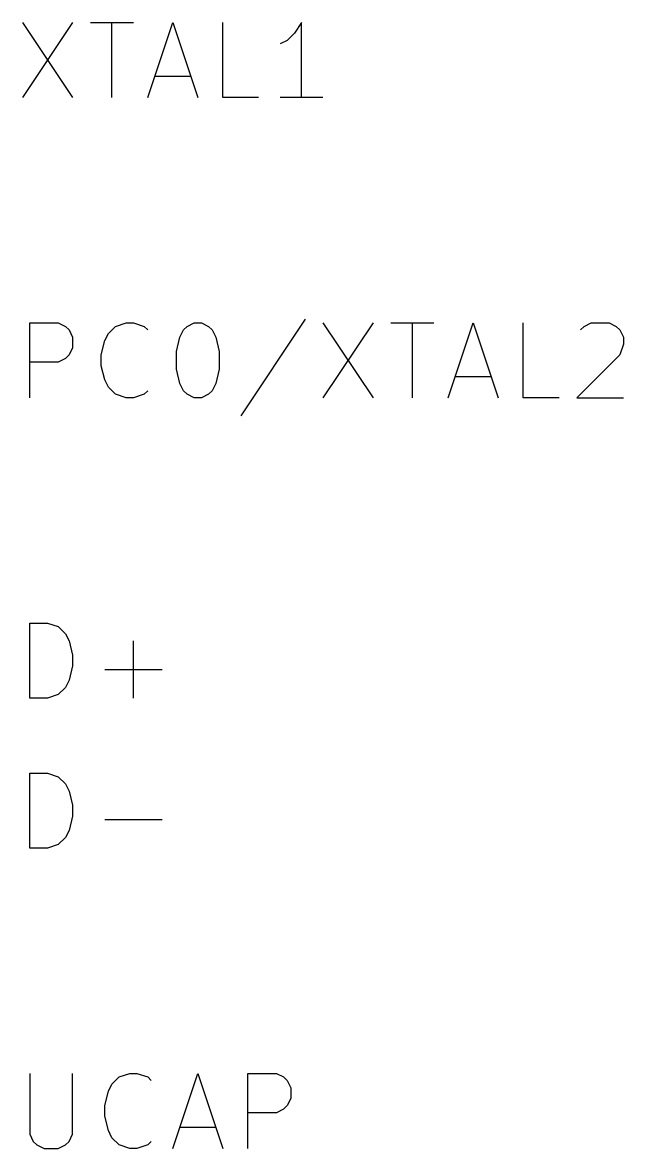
# Model space of a CAD drawing. Extents: x 0.4 to 11.3, y -7.9 to -0.4.
# Drawn here: x 5.827 to 6.227, y -3.773 to -3.023 of the extents above; entities that cross this region are included whole.
import ezdxf

# ---------------------------------------------------------------- set-up
doc = ezdxf.new("R2010")
doc.units = 0
doc.header["$MEASUREMENT"] = 0
doc.layers.add('CYAN2', color=4, linetype='CONTINUOUS')

msp = doc.modelspace()

# ---------------------------------------------------------------- linework, layer by layer
at = {"layer": 'CYAN2', "linetype": 'CONTINUOUS'}
for p, q in [((5.82714, -3.02313), (5.86047, -3.07313)), ((5.86047, -3.02313), (5.82714, -3.07313)), ((5.82714, -3.02313), (5.86047, -3.07313)), ((5.86047, -3.02313), (5.82714, -3.07313)), ((5.87238, -3.02313), (5.90095, -3.02313)), ((5.87238, -3.02313), (5.90095, -3.02313)), ((5.88667, -3.07313), (5.88667, -3.02313)), ((5.88667, -3.07313), (5.88667, -3.02313)), ((5.91047, -3.07313), (5.92714, -3.02313)), ((5.91047, -3.07313), (5.92714, -3.02313)), ((5.92714, -3.02313), (5.94381, -3.07313)), ((5.92714, -3.02313), (5.94381, -3.07313)), ((5.96047, -3.07313), (5.96047, -3.02313)), ((5.96047, -3.07313), (5.96047, -3.02313)), ((6.01285, -3.02313), (6.00809, -3.03028)), ((6.01285, -3.02313), (6.00809, -3.03028)), ((6.01285, -3.07313), (6.01285, -3.02313)), ((6.01285, -3.07313), (6.01285, -3.02313)), ((6.00333, -3.03504), (5.99857, -3.03742)), ((6.00333, -3.03504), (5.99857, -3.03742)), ((6.00809, -3.03028), (6.00333, -3.03504)), ((6.00809, -3.03028), (6.00333, -3.03504)), ((5.91524, -3.05885), (5.93904, -3.05885)), ((5.91524, -3.05885), (5.93904, -3.05885)), ((5.98428, -3.07313), (5.96047, -3.07313)), ((5.98428, -3.07313), (5.96047, -3.07313)), ((6.02714, -3.07313), (5.99857, -3.07313)), ((6.02714, -3.07313), (5.99857, -3.07313)), ((5.8319, -3.27313), (5.8319, -3.22313)), ((5.8319, -3.22313), (5.85095, -3.22313)), ((5.8319, -3.27313), (5.8319, -3.22313)), ((5.8319, -3.22313), (5.85095, -3.22313)), ((5.85095, -3.22313), (5.85571, -3.22551)), ((5.85095, -3.22313), (5.85571, -3.22551)), ((5.88905, -3.22551), (5.89619, -3.22313)), ((5.88905, -3.22551), (5.89619, -3.22313)), ((5.89619, -3.22313), (5.90095, -3.22313)), ((5.89619, -3.22313), (5.90095, -3.22313)), ((5.90095, -3.22313), (5.90809, -3.22551)), ((5.90095, -3.22313), (5.90809, -3.22551)), ((5.93667, -3.22551), (5.94143, -3.22313)), ((5.93667, -3.22551), (5.94143, -3.22313)), ((5.94143, -3.22313), (5.94619, -3.22313)), ((5.94143, -3.22313), (5.94619, -3.22313)), ((5.94619, -3.22313), (5.95095, -3.22551)), ((5.94619, -3.22313), (5.95095, -3.22551)), ((6.01524, -3.22075), (5.97238, -3.28504)), ((6.01524, -3.22075), (5.97238, -3.28504)), ((6.02714, -3.22313), (6.06047, -3.27313)), ((6.06047, -3.22313), (6.02714, -3.27313)), ((6.02714, -3.22313), (6.06047, -3.27313)), ((6.06047, -3.22313), (6.02714, -3.27313)), ((6.07238, -3.22313), (6.10095, -3.22313)), ((6.07238, -3.22313), (6.10095, -3.22313)), ((6.08667, -3.27313), (6.08667, -3.22313)), ((6.08667, -3.27313), (6.08667, -3.22313)), ((6.11047, -3.27313), (6.12714, -3.22313)), ((6.11047, -3.27313), (6.12714, -3.22313)), ((6.12714, -3.22313), (6.14381, -3.27313)), ((6.12714, -3.22313), (6.14381, -3.27313)), ((6.16047, -3.27313), (6.16047, -3.22313)), ((6.16047, -3.27313), (6.16047, -3.22313)), ((6.20095, -3.22551), (6.20571, -3.22313)), ((6.20095, -3.22551), (6.20571, -3.22313)), ((6.20571, -3.22313), (6.21762, -3.22313)), ((6.20571, -3.22313), (6.21762, -3.22313)), ((6.21762, -3.22313), (6.22238, -3.22551)), ((6.21762, -3.22313), (6.22238, -3.22551)), ((5.85571, -3.22551), (5.85809, -3.22789)), ((5.85571, -3.22551), (5.85809, -3.22789)), ((5.85809, -3.22789), (5.86047, -3.23265)), ((5.85809, -3.22789), (5.86047, -3.23265)), ((5.8819, -3.23504), (5.88428, -3.23028)), ((5.8819, -3.23504), (5.88428, -3.23028)), ((5.88428, -3.23028), (5.88905, -3.22551)), ((5.88428, -3.23028), (5.88905, -3.22551)), ((5.90809, -3.22551), (5.91047, -3.22789)), ((5.90809, -3.22551), (5.91047, -3.22789)), ((5.9319, -3.23265), (5.93428, -3.22789)), ((5.9319, -3.23265), (5.93428, -3.22789)), ((5.93428, -3.22789), (5.93667, -3.22551)), ((5.93428, -3.22789), (5.93667, -3.22551)), ((5.95095, -3.22551), (5.95333, -3.22789)), ((5.95095, -3.22551), (5.95333, -3.22789)), ((5.95333, -3.22789), (5.95571, -3.23265)), ((5.95333, -3.22789), (5.95571, -3.23265)), ((6.19857, -3.22789), (6.20095, -3.22551)), ((6.19857, -3.22789), (6.20095, -3.22551)), ((6.22238, -3.22551), (6.22476, -3.22789)), ((6.22238, -3.22551), (6.22476, -3.22789)), ((6.22476, -3.22789), (6.22714, -3.23265)), ((6.22476, -3.22789), (6.22714, -3.23265)), ((5.86047, -3.2398), (5.85809, -3.24456)), ((5.86047, -3.2398), (5.85809, -3.24456)), ((5.86047, -3.23265), (5.86047, -3.2398)), ((5.86047, -3.23265), (5.86047, -3.2398)), ((5.87952, -3.24456), (5.8819, -3.23504)), ((5.87952, -3.24456), (5.8819, -3.23504)), ((5.92952, -3.24218), (5.9319, -3.23265)), ((5.92952, -3.24218), (5.9319, -3.23265)), ((5.95571, -3.23265), (5.95809, -3.24218)), ((5.95571, -3.23265), (5.95809, -3.24218)), ((6.22714, -3.23742), (6.22476, -3.24456)), ((6.22714, -3.23742), (6.22476, -3.24456)), ((6.22714, -3.23265), (6.22714, -3.23742)), ((6.22714, -3.23265), (6.22714, -3.23742)), ((5.85571, -3.24694), (5.85095, -3.24932)), ((5.85571, -3.24694), (5.85095, -3.24932)), ((5.85809, -3.24456), (5.85571, -3.24694)), ((5.85809, -3.24456), (5.85571, -3.24694)), ((5.87952, -3.2517), (5.87952, -3.24456)), ((5.87952, -3.2517), (5.87952, -3.24456)), ((5.92952, -3.25408), (5.92952, -3.24218)), ((5.92952, -3.25408), (5.92952, -3.24218)), ((5.95809, -3.24218), (5.95809, -3.25408)), ((5.95809, -3.24218), (5.95809, -3.25408)), ((6.22476, -3.24456), (6.19619, -3.27313)), ((6.22476, -3.24456), (6.19619, -3.27313)), ((5.85095, -3.24932), (5.8319, -3.24932)), ((5.85095, -3.24932), (5.8319, -3.24932)), ((5.8819, -3.26122), (5.87952, -3.2517)), ((5.8819, -3.26122), (5.87952, -3.2517)), ((5.9319, -3.26361), (5.92952, -3.25408)), ((5.9319, -3.26361), (5.92952, -3.25408)), ((5.95809, -3.25408), (5.95571, -3.26361)), ((5.95809, -3.25408), (5.95571, -3.26361)), ((5.88428, -3.26599), (5.8819, -3.26122)), ((5.88428, -3.26599), (5.8819, -3.26122)), ((6.11524, -3.25885), (6.13904, -3.25885)), ((6.11524, -3.25885), (6.13904, -3.25885)), ((5.88905, -3.27075), (5.88428, -3.26599)), ((5.88905, -3.27075), (5.88428, -3.26599)), ((5.91047, -3.26837), (5.90809, -3.27075)), ((5.91047, -3.26837), (5.90809, -3.27075)), ((5.93428, -3.26837), (5.9319, -3.26361)), ((5.93428, -3.26837), (5.9319, -3.26361)), ((5.93667, -3.27075), (5.93428, -3.26837)), ((5.93667, -3.27075), (5.93428, -3.26837)), ((5.95333, -3.26837), (5.95095, -3.27075)), ((5.95333, -3.26837), (5.95095, -3.27075)), ((5.95571, -3.26361), (5.95333, -3.26837)), ((5.95571, -3.26361), (5.95333, -3.26837)), ((5.89619, -3.27313), (5.88905, -3.27075)), ((5.89619, -3.27313), (5.88905, -3.27075)), ((5.90095, -3.27313), (5.89619, -3.27313)), ((5.90095, -3.27313), (5.89619, -3.27313)), ((5.90809, -3.27075), (5.90095, -3.27313)), ((5.90809, -3.27075), (5.90095, -3.27313)), ((5.94143, -3.27313), (5.93667, -3.27075)), ((5.94143, -3.27313), (5.93667, -3.27075)), ((5.94619, -3.27313), (5.94143, -3.27313)), ((5.94619, -3.27313), (5.94143, -3.27313)), ((5.95095, -3.27075), (5.94619, -3.27313)), ((5.95095, -3.27075), (5.94619, -3.27313)), ((6.18428, -3.27313), (6.16047, -3.27313)), ((6.18428, -3.27313), (6.16047, -3.27313)), ((6.19619, -3.27313), (6.22714, -3.27313)), ((6.19619, -3.27313), (6.22714, -3.27313)), ((5.8319, -3.47313), (5.8319, -3.42313)), ((5.8319, -3.42313), (5.84381, -3.42313)), ((5.8319, -3.47313), (5.8319, -3.42313)), ((5.8319, -3.42313), (5.84381, -3.42313)), ((5.84381, -3.42313), (5.85095, -3.42551)), ((5.84381, -3.42313), (5.85095, -3.42551)), ((5.85095, -3.42551), (5.85571, -3.43028)), ((5.85095, -3.42551), (5.85571, -3.43028)), ((5.85571, -3.43028), (5.85809, -3.43504)), ((5.85571, -3.43028), (5.85809, -3.43504)), ((5.85809, -3.43504), (5.86047, -3.44456)), ((5.85809, -3.43504), (5.86047, -3.44456)), ((5.90095, -3.47313), (5.90095, -3.43504)), ((5.90095, -3.47313), (5.90095, -3.43504)), ((5.86047, -3.44456), (5.86047, -3.4517)), ((5.86047, -3.44456), (5.86047, -3.4517)), ((5.86047, -3.4517), (5.85809, -3.46122)), ((5.86047, -3.4517), (5.85809, -3.46122)), ((5.8819, -3.45408), (5.92, -3.45408)), ((5.8819, -3.45408), (5.92, -3.45408)), ((5.85809, -3.46122), (5.85571, -3.46599)), ((5.85809, -3.46122), (5.85571, -3.46599)), ((5.85095, -3.47075), (5.84381, -3.47313)), ((5.85095, -3.47075), (5.84381, -3.47313)), ((5.85571, -3.46599), (5.85095, -3.47075)), ((5.85571, -3.46599), (5.85095, -3.47075)), ((5.84381, -3.47313), (5.8319, -3.47313)), ((5.84381, -3.47313), (5.8319, -3.47313)), ((5.8319, -3.57313), (5.8319, -3.52313)), ((5.8319, -3.52313), (5.84381, -3.52313)), ((5.8319, -3.57313), (5.8319, -3.52313)), ((5.8319, -3.52313), (5.84381, -3.52313)), ((5.84381, -3.52313), (5.85095, -3.52551)), ((5.84381, -3.52313), (5.85095, -3.52551)), ((5.85095, -3.52551), (5.85571, -3.53028)), ((5.85095, -3.52551), (5.85571, -3.53028)), ((5.85571, -3.53028), (5.85809, -3.53504)), ((5.85571, -3.53028), (5.85809, -3.53504)), ((5.85809, -3.53504), (5.86047, -3.54456)), ((5.85809, -3.53504), (5.86047, -3.54456)), ((5.86047, -3.54456), (5.86047, -3.5517)), ((5.86047, -3.54456), (5.86047, -3.5517)), ((5.86047, -3.5517), (5.85809, -3.56122)), ((5.86047, -3.5517), (5.85809, -3.56122)), ((5.8819, -3.55408), (5.92, -3.55408)), ((5.8819, -3.55408), (5.92, -3.55408)), ((5.85809, -3.56122), (5.85571, -3.56599)), ((5.85809, -3.56122), (5.85571, -3.56599)), ((5.85571, -3.56599), (5.85095, -3.57075)), ((5.85571, -3.56599), (5.85095, -3.57075)), ((5.84381, -3.57313), (5.8319, -3.57313)), ((5.84381, -3.57313), (5.8319, -3.57313)), ((5.85095, -3.57075), (5.84381, -3.57313)), ((5.85095, -3.57075), (5.84381, -3.57313)), ((5.8319, -3.72313), (5.8319, -3.76361)), ((5.8319, -3.72313), (5.8319, -3.76361)), ((5.86047, -3.76361), (5.86047, -3.72313)), ((5.86047, -3.76361), (5.86047, -3.72313)), ((5.88667, -3.73028), (5.89143, -3.72551)), ((5.88667, -3.73028), (5.89143, -3.72551)), ((5.89143, -3.72551), (5.89857, -3.72313)), ((5.89143, -3.72551), (5.89857, -3.72313)), ((5.89857, -3.72313), (5.90333, -3.72313)), ((5.89857, -3.72313), (5.90333, -3.72313)), ((5.90333, -3.72313), (5.91048, -3.72551)), ((5.90333, -3.72313), (5.91048, -3.72551)), ((5.91048, -3.72551), (5.91285, -3.72789)), ((5.91048, -3.72551), (5.91285, -3.72789)), ((5.92714, -3.77313), (5.94381, -3.72313)), ((5.92714, -3.77313), (5.94381, -3.72313)), ((5.94381, -3.72313), (5.96048, -3.77313)), ((5.94381, -3.72313), (5.96048, -3.77313)), ((5.97714, -3.77313), (5.97714, -3.72313)), ((5.97714, -3.72313), (5.99619, -3.72313)), ((5.97714, -3.77313), (5.97714, -3.72313)), ((5.97714, -3.72313), (5.99619, -3.72313)), ((5.99619, -3.72313), (6.00095, -3.72551)), ((5.99619, -3.72313), (6.00095, -3.72551)), ((6.00095, -3.72551), (6.00333, -3.72789)), ((6.00095, -3.72551), (6.00333, -3.72789)), ((5.88428, -3.73504), (5.88667, -3.73028)), ((5.88428, -3.73504), (5.88667, -3.73028)), ((6.00333, -3.72789), (6.00571, -3.73265)), ((6.00333, -3.72789), (6.00571, -3.73265)), ((6.00571, -3.73265), (6.00571, -3.7398)), ((6.00571, -3.73265), (6.00571, -3.7398)), ((5.88191, -3.74456), (5.88428, -3.73504)), ((5.88191, -3.74456), (5.88428, -3.73504)), ((6.00571, -3.7398), (6.00333, -3.74456)), ((6.00571, -3.7398), (6.00333, -3.74456)), ((5.88191, -3.7517), (5.88191, -3.74456)), ((5.88191, -3.7517), (5.88191, -3.74456)), ((5.99619, -3.74932), (5.97714, -3.74932)), ((5.99619, -3.74932), (5.97714, -3.74932)), ((6.00095, -3.74694), (5.99619, -3.74932)), ((6.00095, -3.74694), (5.99619, -3.74932)), ((6.00333, -3.74456), (6.00095, -3.74694)), ((6.00333, -3.74456), (6.00095, -3.74694)), ((5.88428, -3.76122), (5.88191, -3.7517)), ((5.88428, -3.76122), (5.88191, -3.7517)), ((5.8319, -3.76361), (5.83428, -3.76837)), ((5.8319, -3.76361), (5.83428, -3.76837)), ((5.85809, -3.76837), (5.86047, -3.76361)), ((5.85809, -3.76837), (5.86047, -3.76361)), ((5.88667, -3.76599), (5.88428, -3.76122)), ((5.88667, -3.76599), (5.88428, -3.76122)), ((5.93191, -3.75885), (5.95571, -3.75885)), ((5.93191, -3.75885), (5.95571, -3.75885)), ((5.83428, -3.76837), (5.83667, -3.77075)), ((5.83428, -3.76837), (5.83667, -3.77075)), ((5.83667, -3.77075), (5.84143, -3.77313)), ((5.83667, -3.77075), (5.84143, -3.77313)), ((5.85095, -3.77313), (5.85571, -3.77075)), ((5.85095, -3.77313), (5.85571, -3.77075)), ((5.85571, -3.77075), (5.85809, -3.76837)), ((5.85571, -3.77075), (5.85809, -3.76837)), ((5.89143, -3.77075), (5.88667, -3.76599)), ((5.89143, -3.77075), (5.88667, -3.76599)), ((5.89857, -3.77313), (5.89143, -3.77075)), ((5.89857, -3.77313), (5.89143, -3.77075)), ((5.91048, -3.77075), (5.90333, -3.77313)), ((5.91048, -3.77075), (5.90333, -3.77313)), ((5.91285, -3.76837), (5.91048, -3.77075)), ((5.91285, -3.76837), (5.91048, -3.77075)), ((5.84143, -3.77313), (5.85095, -3.77313)), ((5.84143, -3.77313), (5.85095, -3.77313)), ((5.90333, -3.77313), (5.89857, -3.77313)), ((5.90333, -3.77313), (5.89857, -3.77313))]:
    msp.add_line(p, q, dxfattribs=at)

doc.saveas('drawing.dxf')
